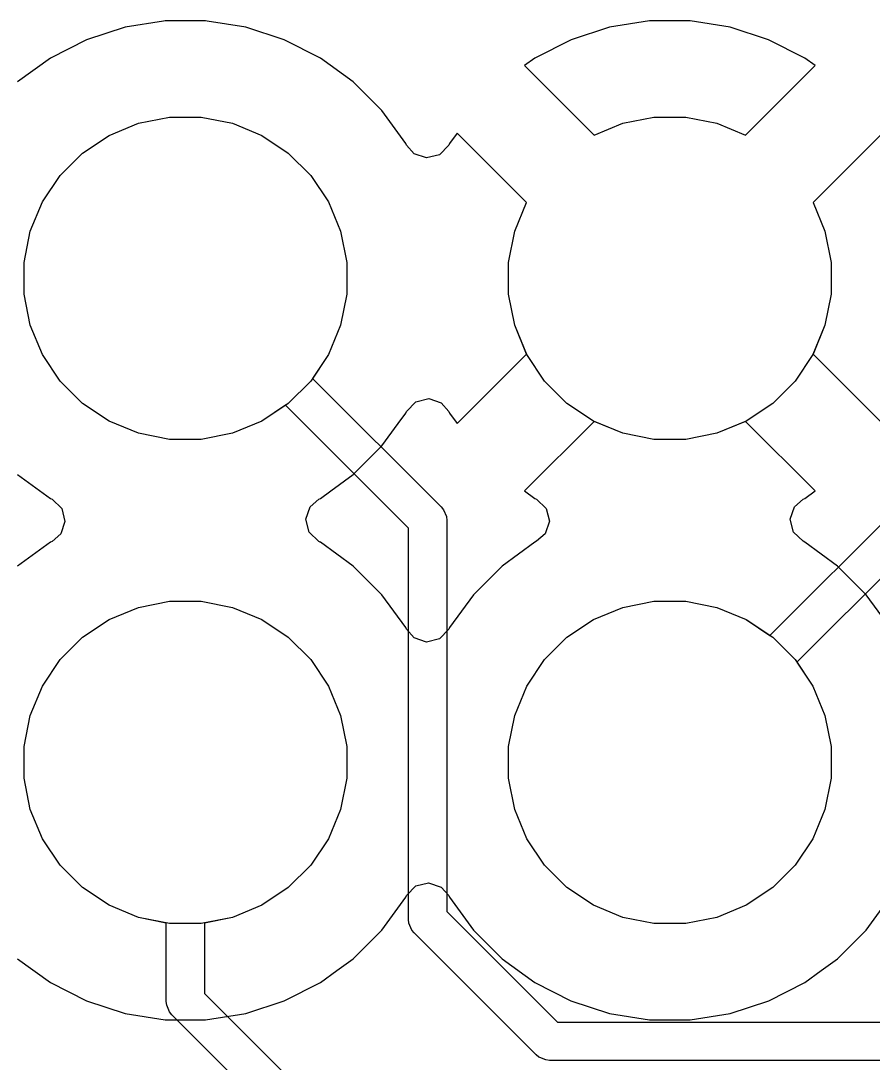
# Model space of a CAD drawing. Header units: inches. Extents: x 6.57 to 9.79, y -8.72 to -3.17.
# Drawn here: x 8.1074 to 8.2833, y -7.662 to -7.4467 of the extents above; entities that cross this region are included whole.
import ezdxf

# ---------------------------------------------------------------- set-up
doc = ezdxf.new("R2010")
doc.units = ezdxf.units.IN
doc.header["$MEASUREMENT"] = 0
doc.layers.add('B.Cu', color=153, linetype='CONTINUOUS', true_color=0x4d7fc4)

msp = doc.modelspace()

# ---------------------------------------------------------------- linework, layer by layer
at = {"layer": 'B.Cu', "linetype": 'CONTINUOUS'}
for p, q in [((8.13685, -7.44677), (8.12892, -7.44802)), ((8.13685, -7.44677), (8.12892, -7.44802)), ((8.13685, -7.44677), (8.12892, -7.44802)), ((8.13685, -7.44677), (8.12892, -7.44802)), ((8.13719, -7.44671), (8.13685, -7.44677)), ((8.13719, -7.44671), (8.13685, -7.44677)), ((8.13719, -7.44671), (8.13685, -7.44677)), ((8.13719, -7.44671), (8.13685, -7.44677)), ((8.14555, -7.44671), (8.13719, -7.44671)), ((8.14555, -7.44671), (8.13719, -7.44671)), ((8.14555, -7.44671), (8.13719, -7.44671)), ((8.14555, -7.44671), (8.13719, -7.44671)), ((8.14589, -7.44677), (8.14555, -7.44671)), ((8.14589, -7.44677), (8.14555, -7.44671)), ((8.14589, -7.44677), (8.14555, -7.44671)), ((8.14589, -7.44677), (8.14555, -7.44671)), ((8.15382, -7.44802), (8.14589, -7.44677)), ((8.15382, -7.44802), (8.14589, -7.44677)), ((8.15382, -7.44802), (8.14589, -7.44677)), ((8.15382, -7.44802), (8.14589, -7.44677)), ((8.23719, -7.44673), (8.22892, -7.44804)), ((8.23719, -7.44673), (8.22892, -7.44804)), ((8.23719, -7.44673), (8.22892, -7.44804)), ((8.23719, -7.44673), (8.22892, -7.44804)), ((8.24555, -7.44673), (8.23719, -7.44673)), ((8.24555, -7.44673), (8.23719, -7.44673)), ((8.24555, -7.44673), (8.23719, -7.44673)), ((8.24555, -7.44673), (8.23719, -7.44673)), ((8.25382, -7.44804), (8.24555, -7.44673)), ((8.25382, -7.44804), (8.24555, -7.44673)), ((8.25382, -7.44804), (8.24555, -7.44673)), ((8.25382, -7.44804), (8.24555, -7.44673)), ((8.12892, -7.44802), (8.12096, -7.45061)), ((8.12892, -7.44802), (8.12096, -7.45061)), ((8.12892, -7.44802), (8.12096, -7.45061)), ((8.12892, -7.44802), (8.12096, -7.45061)), ((8.16178, -7.45061), (8.15382, -7.44802)), ((8.15382, -7.44802), (8.15382, -7.44802)), ((8.15382, -7.44802), (8.15382, -7.44802)), ((8.16178, -7.45061), (8.15382, -7.44802)), ((8.15382, -7.44802), (8.15382, -7.44802)), ((8.15382, -7.44802), (8.15382, -7.44802)), ((8.16178, -7.45061), (8.15382, -7.44802)), ((8.15382, -7.44802), (8.15382, -7.44802)), ((8.15382, -7.44802), (8.15382, -7.44802)), ((8.16178, -7.45061), (8.15382, -7.44802)), ((8.15382, -7.44802), (8.15382, -7.44802)), ((8.15382, -7.44802), (8.15382, -7.44802)), ((8.22892, -7.44804), (8.22097, -7.45063)), ((8.22892, -7.44804), (8.22097, -7.45063)), ((8.22892, -7.44804), (8.22097, -7.45063)), ((8.22892, -7.44804), (8.22097, -7.45063)), ((8.22892, -7.44804), (8.22892, -7.44804)), ((8.22892, -7.44804), (8.22892, -7.44804)), ((8.22892, -7.44804), (8.22892, -7.44804)), ((8.22892, -7.44804), (8.22892, -7.44804)), ((8.26177, -7.45063), (8.25382, -7.44804)), ((8.26177, -7.45063), (8.25382, -7.44804)), ((8.26177, -7.45063), (8.25382, -7.44804)), ((8.26177, -7.45063), (8.25382, -7.44804)), ((8.12096, -7.45061), (8.1135, -7.45441)), ((8.12096, -7.45061), (8.1135, -7.45441)), ((8.12096, -7.45061), (8.1135, -7.45441)), ((8.12096, -7.45061), (8.1135, -7.45441)), ((8.16924, -7.45441), (8.16178, -7.45061)), ((8.16178, -7.45061), (8.16178, -7.45061)), ((8.16178, -7.45061), (8.16178, -7.45061)), ((8.16924, -7.45441), (8.16178, -7.45061)), ((8.16178, -7.45061), (8.16178, -7.45061)), ((8.16178, -7.45061), (8.16178, -7.45061)), ((8.16924, -7.45441), (8.16178, -7.45061)), ((8.16178, -7.45061), (8.16178, -7.45061)), ((8.16178, -7.45061), (8.16178, -7.45061)), ((8.16924, -7.45441), (8.16178, -7.45061)), ((8.16178, -7.45061), (8.16178, -7.45061)), ((8.16178, -7.45061), (8.16178, -7.45061)), ((8.22097, -7.45063), (8.21351, -7.45443)), ((8.22097, -7.45063), (8.21351, -7.45443)), ((8.22097, -7.45063), (8.21351, -7.45443)), ((8.22097, -7.45063), (8.21351, -7.45443)), ((8.26923, -7.45442), (8.26177, -7.45063)), ((8.26923, -7.45442), (8.26177, -7.45063)), ((8.26923, -7.45442), (8.26177, -7.45063)), ((8.26923, -7.45442), (8.26177, -7.45063)), ((8.1135, -7.45441), (8.10673, -7.45933)), ((8.1135, -7.45441), (8.10673, -7.45933)), ((8.1135, -7.45441), (8.10673, -7.45933)), ((8.1135, -7.45441), (8.10673, -7.45933)), ((8.17601, -7.45933), (8.16924, -7.45441)), ((8.17601, -7.45933), (8.16924, -7.45441)), ((8.17601, -7.45933), (8.16924, -7.45441)), ((8.17601, -7.45933), (8.16924, -7.45441)), ((8.21351, -7.45443), (8.21138, -7.45597)), ((8.21351, -7.45443), (8.21138, -7.45597)), ((8.21351, -7.45443), (8.21138, -7.45597)), ((8.21351, -7.45443), (8.21138, -7.45597)), ((8.27136, -7.45597), (8.26923, -7.45442)), ((8.27136, -7.45597), (8.26923, -7.45442)), ((8.27136, -7.45597), (8.26923, -7.45442)), ((8.27136, -7.45597), (8.26923, -7.45442)), ((8.21138, -7.45597), (8.21138, -7.45597)), ((8.21138, -7.45597), (8.22572, -7.47032)), ((8.21138, -7.45597), (8.21138, -7.45597)), ((8.21138, -7.45597), (8.22572, -7.47032)), ((8.21138, -7.45597), (8.21138, -7.45597)), ((8.21138, -7.45597), (8.22572, -7.47032)), ((8.21138, -7.45597), (8.21138, -7.45597)), ((8.21138, -7.45597), (8.22572, -7.47032)), ((8.25702, -7.47032), (8.27136, -7.45597)), ((8.25702, -7.47032), (8.27136, -7.45597)), ((8.25702, -7.47032), (8.27136, -7.45597)), ((8.25702, -7.47032), (8.27136, -7.45597)), ((8.18193, -7.46525), (8.17601, -7.45933)), ((8.18193, -7.46525), (8.17601, -7.45933)), ((8.18193, -7.46525), (8.17601, -7.45933)), ((8.18193, -7.46525), (8.17601, -7.45933)), ((8.18684, -7.47202), (8.18193, -7.46525)), ((8.18684, -7.47202), (8.18193, -7.46525)), ((8.18684, -7.47202), (8.18193, -7.46525)), ((8.18684, -7.47202), (8.18193, -7.46525)), ((8.1256, -7.47037), (8.13166, -7.46786)), ((8.1256, -7.47037), (8.13166, -7.46786)), ((8.1256, -7.47037), (8.13166, -7.46786)), ((8.1256, -7.47037), (8.13166, -7.46786)), ((8.13166, -7.46786), (8.13809, -7.46658)), ((8.13166, -7.46786), (8.13809, -7.46658)), ((8.13166, -7.46786), (8.13809, -7.46658)), ((8.13166, -7.46786), (8.13809, -7.46658)), ((8.13809, -7.46658), (8.14465, -7.46658)), ((8.13809, -7.46658), (8.14465, -7.46658)), ((8.13809, -7.46658), (8.14465, -7.46658)), ((8.13809, -7.46658), (8.14465, -7.46658)), ((8.14465, -7.46658), (8.15108, -7.46786)), ((8.14465, -7.46658), (8.15108, -7.46786)), ((8.14465, -7.46658), (8.15108, -7.46786)), ((8.14465, -7.46658), (8.15108, -7.46786)), ((8.15108, -7.46786), (8.15715, -7.47037)), ((8.15108, -7.46786), (8.15715, -7.47037)), ((8.15108, -7.46786), (8.15715, -7.47037)), ((8.15108, -7.46786), (8.15715, -7.47037)), ((8.22572, -7.47032), (8.23166, -7.46786)), ((8.22572, -7.47032), (8.23166, -7.46786)), ((8.22572, -7.47032), (8.23166, -7.46786)), ((8.22572, -7.47032), (8.23166, -7.46786)), ((8.23166, -7.46786), (8.23809, -7.46658)), ((8.23166, -7.46786), (8.23809, -7.46658)), ((8.23166, -7.46786), (8.23809, -7.46658)), ((8.23166, -7.46786), (8.23809, -7.46658)), ((8.23809, -7.46658), (8.24465, -7.46658)), ((8.23809, -7.46658), (8.24465, -7.46658)), ((8.23809, -7.46658), (8.24465, -7.46658)), ((8.23809, -7.46658), (8.24465, -7.46658)), ((8.24465, -7.46658), (8.25108, -7.46786)), ((8.24465, -7.46658), (8.25108, -7.46786)), ((8.24465, -7.46658), (8.25108, -7.46786)), ((8.24465, -7.46658), (8.25108, -7.46786)), ((8.25108, -7.46786), (8.25702, -7.47032)), ((8.25108, -7.46786), (8.25702, -7.47032)), ((8.25108, -7.46786), (8.25702, -7.47032)), ((8.25108, -7.46786), (8.25702, -7.47032)), ((8.12014, -7.47401), (8.1256, -7.47037)), ((8.12014, -7.47401), (8.1256, -7.47037)), ((8.12014, -7.47401), (8.1256, -7.47037)), ((8.12014, -7.47401), (8.1256, -7.47037)), ((8.15715, -7.47037), (8.1626, -7.47401)), ((8.15715, -7.47037), (8.1626, -7.47401)), ((8.15715, -7.47037), (8.1626, -7.47401)), ((8.15715, -7.47037), (8.1626, -7.47401)), ((8.19746, -7.46989), (8.19591, -7.47203)), ((8.19746, -7.46989), (8.19591, -7.47203)), ((8.19746, -7.46989), (8.19591, -7.47203)), ((8.19746, -7.46989), (8.19591, -7.47203)), ((8.2118, -7.48424), (8.19746, -7.46989)), ((8.19746, -7.46989), (8.19746, -7.46989)), ((8.2118, -7.48424), (8.19746, -7.46989)), ((8.19746, -7.46989), (8.19746, -7.46989)), ((8.2118, -7.48424), (8.19746, -7.46989)), ((8.19746, -7.46989), (8.19746, -7.46989)), ((8.2118, -7.48424), (8.19746, -7.46989)), ((8.19746, -7.46989), (8.19746, -7.46989)), ((8.28528, -7.46989), (8.27094, -7.48424)), ((8.28528, -7.46989), (8.27094, -7.48424)), ((8.28528, -7.46989), (8.27094, -7.48424)), ((8.28528, -7.46989), (8.27094, -7.48424)), ((8.18703, -7.47238), (8.18684, -7.47202)), ((8.18684, -7.47202), (8.18684, -7.47202)), ((8.18684, -7.47202), (8.18684, -7.47202)), ((8.18703, -7.47238), (8.18684, -7.47202)), ((8.18684, -7.47202), (8.18684, -7.47202)), ((8.18684, -7.47202), (8.18684, -7.47202)), ((8.18703, -7.47238), (8.18684, -7.47202)), ((8.18684, -7.47202), (8.18684, -7.47202)), ((8.18684, -7.47202), (8.18684, -7.47202)), ((8.18703, -7.47238), (8.18684, -7.47202)), ((8.18684, -7.47202), (8.18684, -7.47202)), ((8.18684, -7.47202), (8.18684, -7.47202)), ((8.18857, -7.47416), (8.18703, -7.47238)), ((8.18857, -7.47416), (8.18703, -7.47238)), ((8.18857, -7.47416), (8.18703, -7.47238)), ((8.18857, -7.47416), (8.18703, -7.47238)), ((8.19573, -7.47238), (8.19384, -7.47438)), ((8.19573, -7.47238), (8.19384, -7.47438)), ((8.19573, -7.47238), (8.19384, -7.47438)), ((8.19573, -7.47238), (8.19384, -7.47438)), ((8.19591, -7.47203), (8.19573, -7.47238)), ((8.19591, -7.47203), (8.19573, -7.47238)), ((8.19591, -7.47203), (8.19573, -7.47238)), ((8.19591, -7.47203), (8.19573, -7.47238)), ((8.19591, -7.47203), (8.19591, -7.47203)), ((8.19591, -7.47203), (8.19591, -7.47203)), ((8.19591, -7.47203), (8.19591, -7.47203)), ((8.19591, -7.47203), (8.19591, -7.47203)), ((8.1155, -7.47865), (8.12014, -7.47401)), ((8.1155, -7.47865), (8.12014, -7.47401)), ((8.1155, -7.47865), (8.12014, -7.47401)), ((8.1155, -7.47865), (8.12014, -7.47401)), ((8.1626, -7.47401), (8.16724, -7.47865)), ((8.1626, -7.47401), (8.16724, -7.47865)), ((8.1626, -7.47401), (8.16724, -7.47865)), ((8.1626, -7.47401), (8.16724, -7.47865)), ((8.19117, -7.47504), (8.18857, -7.47416)), ((8.19117, -7.47504), (8.18857, -7.47416)), ((8.19117, -7.47504), (8.18857, -7.47416)), ((8.19117, -7.47504), (8.18857, -7.47416)), ((8.19384, -7.47438), (8.19117, -7.47504)), ((8.19384, -7.47438), (8.19117, -7.47504)), ((8.19384, -7.47438), (8.19117, -7.47504)), ((8.19384, -7.47438), (8.19117, -7.47504)), ((8.11186, -7.48411), (8.1155, -7.47865)), ((8.11186, -7.48411), (8.1155, -7.47865)), ((8.11186, -7.48411), (8.1155, -7.47865)), ((8.11186, -7.48411), (8.1155, -7.47865)), ((8.16724, -7.47865), (8.17088, -7.48411)), ((8.16724, -7.47865), (8.17088, -7.48411)), ((8.16724, -7.47865), (8.17088, -7.48411)), ((8.16724, -7.47865), (8.17088, -7.48411)), ((8.10935, -7.49017), (8.11186, -7.48411)), ((8.10935, -7.49017), (8.11186, -7.48411)), ((8.10935, -7.49017), (8.11186, -7.48411)), ((8.10935, -7.49017), (8.11186, -7.48411)), ((8.17088, -7.48411), (8.17339, -7.49017)), ((8.17088, -7.48411), (8.17339, -7.49017)), ((8.17088, -7.48411), (8.17339, -7.49017)), ((8.17088, -7.48411), (8.17339, -7.49017)), ((8.20935, -7.49017), (8.2118, -7.48424)), ((8.20935, -7.49017), (8.2118, -7.48424)), ((8.20935, -7.49017), (8.2118, -7.48424)), ((8.20935, -7.49017), (8.2118, -7.48424)), ((8.27094, -7.48424), (8.27339, -7.49017)), ((8.27094, -7.48424), (8.27339, -7.49017)), ((8.27094, -7.48424), (8.27339, -7.49017)), ((8.27094, -7.48424), (8.27339, -7.49017)), ((8.10807, -7.4966), (8.10935, -7.49017)), ((8.10807, -7.4966), (8.10935, -7.49017)), ((8.10807, -7.4966), (8.10935, -7.49017)), ((8.10807, -7.4966), (8.10935, -7.49017)), ((8.17339, -7.49017), (8.17467, -7.4966)), ((8.17339, -7.49017), (8.17467, -7.4966)), ((8.17339, -7.49017), (8.17467, -7.4966)), ((8.17339, -7.49017), (8.17467, -7.4966)), ((8.20807, -7.4966), (8.20935, -7.49017)), ((8.20807, -7.4966), (8.20935, -7.49017)), ((8.20807, -7.4966), (8.20935, -7.49017)), ((8.20807, -7.4966), (8.20935, -7.49017)), ((8.27339, -7.49017), (8.27467, -7.4966)), ((8.27339, -7.49017), (8.27467, -7.4966)), ((8.27339, -7.49017), (8.27467, -7.4966)), ((8.27339, -7.49017), (8.27467, -7.4966)), ((8.10807, -7.50316), (8.10807, -7.4966)), ((8.10807, -7.50316), (8.10807, -7.4966)), ((8.10807, -7.50316), (8.10807, -7.4966)), ((8.10807, -7.50316), (8.10807, -7.4966)), ((8.17467, -7.4966), (8.17467, -7.50316)), ((8.17467, -7.4966), (8.17467, -7.50316)), ((8.17467, -7.4966), (8.17467, -7.50316)), ((8.17467, -7.4966), (8.17467, -7.50316)), ((8.20807, -7.50316), (8.20807, -7.4966)), ((8.20807, -7.50316), (8.20807, -7.4966)), ((8.20807, -7.50316), (8.20807, -7.4966)), ((8.20807, -7.50316), (8.20807, -7.4966)), ((8.27467, -7.4966), (8.27467, -7.50316)), ((8.27467, -7.4966), (8.27467, -7.50316)), ((8.27467, -7.4966), (8.27467, -7.50316)), ((8.27467, -7.4966), (8.27467, -7.50316)), ((8.10935, -7.5096), (8.10807, -7.50316)), ((8.10935, -7.5096), (8.10807, -7.50316)), ((8.10935, -7.5096), (8.10807, -7.50316)), ((8.10935, -7.5096), (8.10807, -7.50316)), ((8.17467, -7.50316), (8.17339, -7.5096)), ((8.17467, -7.50316), (8.17339, -7.5096)), ((8.17467, -7.50316), (8.17339, -7.5096)), ((8.17467, -7.50316), (8.17339, -7.5096)), ((8.20935, -7.5096), (8.20807, -7.50316)), ((8.20935, -7.5096), (8.20807, -7.50316)), ((8.20935, -7.5096), (8.20807, -7.50316)), ((8.20935, -7.5096), (8.20807, -7.50316)), ((8.27467, -7.50316), (8.27339, -7.5096)), ((8.27467, -7.50316), (8.27339, -7.5096)), ((8.27467, -7.50316), (8.27339, -7.5096)), ((8.27467, -7.50316), (8.27339, -7.5096)), ((8.11186, -7.51566), (8.10935, -7.5096)), ((8.11186, -7.51566), (8.10935, -7.5096)), ((8.11186, -7.51566), (8.10935, -7.5096)), ((8.11186, -7.51566), (8.10935, -7.5096)), ((8.17339, -7.5096), (8.17088, -7.51566)), ((8.17339, -7.5096), (8.17088, -7.51566)), ((8.17339, -7.5096), (8.17088, -7.51566)), ((8.17339, -7.5096), (8.17088, -7.51566)), ((8.21186, -7.51566), (8.20935, -7.5096)), ((8.2118, -7.51553), (8.20935, -7.5096)), ((8.2118, -7.51553), (8.20935, -7.5096)), ((8.2118, -7.51553), (8.20935, -7.5096)), ((8.27339, -7.5096), (8.27088, -7.51566)), ((8.27339, -7.5096), (8.27094, -7.51553)), ((8.27339, -7.5096), (8.27094, -7.51553)), ((8.27339, -7.5096), (8.27094, -7.51553)), ((8.1155, -7.52111), (8.11186, -7.51566)), ((8.1155, -7.52111), (8.11186, -7.51566)), ((8.1155, -7.52111), (8.11186, -7.51566)), ((8.1155, -7.52111), (8.11186, -7.51566)), ((8.17088, -7.51566), (8.16724, -7.52111)), ((8.17088, -7.51566), (8.16724, -7.52111)), ((8.17088, -7.51566), (8.16724, -7.52111)), ((8.17088, -7.51566), (8.16761, -7.52056)), ((8.19746, -7.52987), (8.2118, -7.51553)), ((8.19746, -7.52987), (8.2118, -7.51553)), ((8.19746, -7.52987), (8.2118, -7.51553)), ((8.2155, -7.52111), (8.21186, -7.51566)), ((8.27088, -7.51566), (8.26724, -7.52111)), ((8.27094, -7.51553), (8.28528, -7.52987)), ((8.27094, -7.51553), (8.28528, -7.52987)), ((8.27094, -7.51553), (8.28528, -7.52987)), ((8.12014, -7.52575), (8.1155, -7.52111)), ((8.12014, -7.52575), (8.1155, -7.52111)), ((8.12014, -7.52575), (8.1155, -7.52111)), ((8.12014, -7.52575), (8.1155, -7.52111)), ((8.16724, -7.52111), (8.1626, -7.52575)), ((8.16724, -7.52111), (8.1626, -7.52575)), ((8.16724, -7.52111), (8.1626, -7.52575)), ((8.16761, -7.52056), (8.19416, -7.5471)), ((8.22014, -7.52575), (8.2155, -7.52111)), ((8.26724, -7.52111), (8.2626, -7.52575)), ((8.1256, -7.5294), (8.12014, -7.52575)), ((8.1256, -7.5294), (8.12014, -7.52575)), ((8.1256, -7.5294), (8.12014, -7.52575)), ((8.1256, -7.5294), (8.12014, -7.52575)), ((8.1626, -7.52575), (8.15715, -7.5294)), ((8.1626, -7.52575), (8.15715, -7.5294)), ((8.1626, -7.52575), (8.15715, -7.5294)), ((8.16204, -7.52612), (8.15715, -7.5294)), ((8.18744, -7.55152), (8.16204, -7.52612)), ((8.18703, -7.52738), (8.18892, -7.52538)), ((8.18703, -7.52738), (8.18892, -7.52538)), ((8.18703, -7.52738), (8.18892, -7.52538)), ((8.18892, -7.52538), (8.19159, -7.52472)), ((8.18892, -7.52538), (8.19159, -7.52472)), ((8.18892, -7.52538), (8.19159, -7.52472)), ((8.19159, -7.52472), (8.19419, -7.52561)), ((8.19159, -7.52472), (8.19419, -7.52561)), ((8.19159, -7.52472), (8.19419, -7.52561)), ((8.19419, -7.52561), (8.19573, -7.52738)), ((8.19419, -7.52561), (8.19573, -7.52738)), ((8.19419, -7.52561), (8.19573, -7.52738)), ((8.2256, -7.5294), (8.22014, -7.52575)), ((8.2626, -7.52575), (8.25715, -7.5294)), ((8.1853, -7.52987), (8.18684, -7.52775)), ((8.1853, -7.52987), (8.18684, -7.52775)), ((8.1853, -7.52987), (8.18684, -7.52775)), ((8.18684, -7.52775), (8.18703, -7.52738)), ((8.18684, -7.52775), (8.18703, -7.52738)), ((8.18684, -7.52775), (8.18703, -7.52738)), ((8.19573, -7.52738), (8.19591, -7.52774)), ((8.19573, -7.52738), (8.19591, -7.52774)), ((8.19573, -7.52738), (8.19591, -7.52774)), ((8.19591, -7.52774), (8.19746, -7.52987)), ((8.19591, -7.52774), (8.19746, -7.52987)), ((8.19591, -7.52774), (8.19746, -7.52987)), ((8.13166, -7.53191), (8.1256, -7.5294)), ((8.13166, -7.53191), (8.1256, -7.5294)), ((8.13166, -7.53191), (8.1256, -7.5294)), ((8.13166, -7.53191), (8.1256, -7.5294)), ((8.15715, -7.5294), (8.15108, -7.53191)), ((8.15715, -7.5294), (8.15108, -7.53191)), ((8.15715, -7.5294), (8.15108, -7.53191)), ((8.15715, -7.5294), (8.15108, -7.53191)), ((8.18193, -7.53452), (8.1853, -7.52987)), ((8.18193, -7.53452), (8.1853, -7.52987)), ((8.18193, -7.53452), (8.1853, -7.52987)), ((8.22572, -7.52945), (8.21138, -7.54379)), ((8.22572, -7.52945), (8.21138, -7.54379)), ((8.22572, -7.52945), (8.21138, -7.54379)), ((8.23166, -7.53191), (8.2256, -7.5294)), ((8.23166, -7.53191), (8.22572, -7.52945)), ((8.23166, -7.53191), (8.22572, -7.52945)), ((8.23166, -7.53191), (8.22572, -7.52945)), ((8.25715, -7.5294), (8.25108, -7.53191)), ((8.25702, -7.52945), (8.25108, -7.53191)), ((8.25702, -7.52945), (8.25108, -7.53191)), ((8.25702, -7.52945), (8.25108, -7.53191)), ((8.27136, -7.54379), (8.25702, -7.52945)), ((8.27136, -7.54379), (8.25702, -7.52945)), ((8.27136, -7.54379), (8.25702, -7.52945)), ((8.13809, -7.53319), (8.13166, -7.53191)), ((8.13809, -7.53319), (8.13166, -7.53191)), ((8.13809, -7.53319), (8.13166, -7.53191)), ((8.13809, -7.53319), (8.13166, -7.53191)), ((8.15108, -7.53191), (8.14465, -7.53319)), ((8.15108, -7.53191), (8.14465, -7.53319)), ((8.15108, -7.53191), (8.14465, -7.53319)), ((8.15108, -7.53191), (8.14465, -7.53319)), ((8.23809, -7.53319), (8.23166, -7.53191)), ((8.23809, -7.53319), (8.23166, -7.53191)), ((8.23809, -7.53319), (8.23166, -7.53191)), ((8.23809, -7.53319), (8.23166, -7.53191)), ((8.25108, -7.53191), (8.24465, -7.53319)), ((8.25108, -7.53191), (8.24465, -7.53319)), ((8.25108, -7.53191), (8.24465, -7.53319)), ((8.25108, -7.53191), (8.24465, -7.53319)), ((8.14465, -7.53319), (8.13809, -7.53319)), ((8.14465, -7.53319), (8.13809, -7.53319)), ((8.14465, -7.53319), (8.13809, -7.53319)), ((8.14465, -7.53319), (8.13809, -7.53319)), ((8.17601, -7.54044), (8.18193, -7.53452)), ((8.17601, -7.54044), (8.18193, -7.53452)), ((8.17601, -7.54044), (8.18193, -7.53452)), ((8.18193, -7.53452), (8.18193, -7.53452)), ((8.18193, -7.53452), (8.18193, -7.53452)), ((8.18193, -7.53452), (8.18193, -7.53452)), ((8.18193, -7.53452), (8.18193, -7.53452)), ((8.18193, -7.53452), (8.18193, -7.53452)), ((8.18193, -7.53452), (8.18193, -7.53452)), ((8.24465, -7.53319), (8.23809, -7.53319)), ((8.24465, -7.53319), (8.23809, -7.53319)), ((8.24465, -7.53319), (8.23809, -7.53319)), ((8.24465, -7.53319), (8.23809, -7.53319)), ((8.10673, -7.54044), (8.1135, -7.54536)), ((8.17139, -7.54379), (8.17601, -7.54044)), ((8.17139, -7.54379), (8.17601, -7.54044)), ((8.17139, -7.54379), (8.17601, -7.54044)), ((8.17601, -7.54044), (8.17601, -7.54044)), ((8.17601, -7.54044), (8.17601, -7.54044)), ((8.17601, -7.54044), (8.17601, -7.54044)), ((8.17601, -7.54044), (8.17601, -7.54044)), ((8.17601, -7.54044), (8.17601, -7.54044)), ((8.17601, -7.54044), (8.17601, -7.54044)), ((8.1135, -7.54536), (8.11385, -7.54553)), ((8.11385, -7.54553), (8.11585, -7.54742)), ((8.16712, -7.54707), (8.16889, -7.54553)), ((8.16712, -7.54707), (8.16889, -7.54553)), ((8.16712, -7.54707), (8.16889, -7.54553)), ((8.16889, -7.54553), (8.16924, -7.54536)), ((8.16889, -7.54553), (8.16924, -7.54536)), ((8.16889, -7.54553), (8.16924, -7.54536)), ((8.16924, -7.54536), (8.17139, -7.54379)), ((8.16924, -7.54536), (8.17139, -7.54379)), ((8.16924, -7.54536), (8.17139, -7.54379)), ((8.21138, -7.54379), (8.21138, -7.54379)), ((8.21138, -7.54379), (8.21351, -7.54534)), ((8.21138, -7.54379), (8.21138, -7.54379)), ((8.21138, -7.54379), (8.21351, -7.54534)), ((8.21138, -7.54379), (8.21138, -7.54379)), ((8.21138, -7.54379), (8.21351, -7.54534)), ((8.21351, -7.54534), (8.21351, -7.54534)), ((8.21351, -7.54534), (8.21387, -7.54552)), ((8.21351, -7.54534), (8.21351, -7.54534)), ((8.21351, -7.54534), (8.21387, -7.54552)), ((8.21351, -7.54534), (8.21351, -7.54534)), ((8.21351, -7.54534), (8.21387, -7.54552)), ((8.21387, -7.54552), (8.21587, -7.54741)), ((8.21387, -7.54552), (8.21587, -7.54741)), ((8.21387, -7.54552), (8.21587, -7.54741)), ((8.26204, -7.57364), (8.29048, -7.54521)), ((8.2671, -7.54706), (8.26887, -7.54552)), ((8.2671, -7.54706), (8.26887, -7.54552)), ((8.2671, -7.54706), (8.26887, -7.54552)), ((8.26887, -7.54552), (8.26923, -7.54534)), ((8.26887, -7.54552), (8.26923, -7.54534)), ((8.26887, -7.54552), (8.26923, -7.54534)), ((8.26923, -7.54534), (8.27136, -7.54379)), ((8.26923, -7.54534), (8.27136, -7.54379)), ((8.26923, -7.54534), (8.27136, -7.54379)), ((8.27136, -7.54379), (8.27136, -7.54379)), ((8.27136, -7.54379), (8.27136, -7.54379)), ((8.27136, -7.54379), (8.27136, -7.54379)), ((8.11585, -7.54742), (8.11651, -7.55009)), ((8.16623, -7.54967), (8.16712, -7.54707)), ((8.16623, -7.54967), (8.16712, -7.54707)), ((8.16623, -7.54967), (8.16712, -7.54707)), ((8.19416, -7.5471), (8.19465, -7.5477)), ((8.19465, -7.5477), (8.19465, -7.5477)), ((8.19465, -7.5477), (8.19524, -7.54912)), ((8.21587, -7.54741), (8.21653, -7.55008)), ((8.21587, -7.54741), (8.21653, -7.55008)), ((8.21587, -7.54741), (8.21653, -7.55008)), ((8.26621, -7.54966), (8.2671, -7.54706)), ((8.26621, -7.54966), (8.2671, -7.54706)), ((8.26621, -7.54966), (8.2671, -7.54706)), ((8.11651, -7.55009), (8.11562, -7.5527)), ((8.16689, -7.55234), (8.16623, -7.54967)), ((8.16689, -7.55234), (8.16623, -7.54967)), ((8.16689, -7.55234), (8.16623, -7.54967)), ((8.19524, -7.54912), (8.19531, -7.54989)), ((8.19531, -7.54989), (8.19531, -7.63069)), ((8.21653, -7.55008), (8.21564, -7.55268)), ((8.21653, -7.55008), (8.21564, -7.55268)), ((8.21653, -7.55008), (8.21564, -7.55268)), ((8.26687, -7.55233), (8.26621, -7.54966)), ((8.26687, -7.55233), (8.26621, -7.54966)), ((8.26687, -7.55233), (8.26621, -7.54966)), ((8.18744, -7.63232), (8.18744, -7.55152)), ((8.29489, -7.55193), (8.26761, -7.57921)), ((8.1135, -7.55441), (8.10673, -7.55933)), ((8.11385, -7.55423), (8.1135, -7.55441)), ((8.11562, -7.5527), (8.11385, -7.55423)), ((8.16889, -7.55423), (8.16689, -7.55234)), ((8.16889, -7.55423), (8.16689, -7.55234)), ((8.16889, -7.55423), (8.16689, -7.55234)), ((8.16921, -7.55439), (8.16889, -7.55423)), ((8.16921, -7.55439), (8.16889, -7.55423)), ((8.16921, -7.55439), (8.16889, -7.55423)), ((8.16924, -7.55441), (8.16921, -7.55439)), ((8.16924, -7.55441), (8.16921, -7.55439)), ((8.16924, -7.55441), (8.16921, -7.55439)), ((8.17601, -7.55933), (8.16924, -7.55441)), ((8.17601, -7.55933), (8.16924, -7.55441)), ((8.17601, -7.55933), (8.16924, -7.55441)), ((8.2135, -7.55441), (8.20673, -7.55933)), ((8.2135, -7.55441), (8.20673, -7.55933)), ((8.2135, -7.55441), (8.20673, -7.55933)), ((8.21387, -7.55422), (8.2135, -7.55441)), ((8.21387, -7.55422), (8.2135, -7.55441)), ((8.21387, -7.55422), (8.2135, -7.55441)), ((8.21564, -7.55268), (8.21387, -7.55422)), ((8.21564, -7.55268), (8.21387, -7.55422)), ((8.21564, -7.55268), (8.21387, -7.55422)), ((8.26887, -7.55422), (8.26687, -7.55233)), ((8.26887, -7.55422), (8.26687, -7.55233)), ((8.26887, -7.55422), (8.26687, -7.55233)), ((8.26924, -7.55441), (8.26887, -7.55422)), ((8.26924, -7.55441), (8.26887, -7.55422)), ((8.26924, -7.55441), (8.26887, -7.55422)), ((8.27601, -7.55933), (8.26924, -7.55441)), ((8.27601, -7.55933), (8.26924, -7.55441)), ((8.27601, -7.55933), (8.26924, -7.55441)), ((8.18193, -7.56525), (8.17601, -7.55933)), ((8.18193, -7.56525), (8.17601, -7.55933)), ((8.18193, -7.56525), (8.17601, -7.55933)), ((8.20673, -7.55933), (8.20081, -7.56525)), ((8.20673, -7.55933), (8.20081, -7.56525)), ((8.20673, -7.55933), (8.20081, -7.56525)), ((8.28193, -7.56525), (8.27601, -7.55933)), ((8.28193, -7.56525), (8.27601, -7.55933)), ((8.28193, -7.56525), (8.27601, -7.55933)), ((8.18684, -7.57202), (8.18193, -7.56525)), ((8.18684, -7.57202), (8.18193, -7.56525)), ((8.18684, -7.57202), (8.18193, -7.56525)), ((8.20081, -7.56525), (8.1959, -7.57202)), ((8.20081, -7.56525), (8.1959, -7.57202)), ((8.20081, -7.56525), (8.1959, -7.57202)), ((8.28684, -7.57202), (8.28193, -7.56525)), ((8.28684, -7.57202), (8.28193, -7.56525)), ((8.28684, -7.57202), (8.28193, -7.56525)), ((8.13166, -7.56786), (8.13809, -7.56658)), ((8.13166, -7.56786), (8.13809, -7.56658)), ((8.13166, -7.56786), (8.13809, -7.56658)), ((8.13166, -7.56786), (8.13809, -7.56658)), ((8.13809, -7.56658), (8.14465, -7.56658)), ((8.13809, -7.56658), (8.14465, -7.56658)), ((8.13809, -7.56658), (8.14465, -7.56658)), ((8.13809, -7.56658), (8.14465, -7.56658)), ((8.14465, -7.56658), (8.15108, -7.56786)), ((8.14465, -7.56658), (8.15108, -7.56786)), ((8.14465, -7.56658), (8.15108, -7.56786)), ((8.14465, -7.56658), (8.15108, -7.56786)), ((8.23166, -7.56786), (8.23809, -7.56658)), ((8.23166, -7.56786), (8.23809, -7.56658)), ((8.23166, -7.56786), (8.23809, -7.56658)), ((8.23166, -7.56786), (8.23809, -7.56658)), ((8.23809, -7.56658), (8.24465, -7.56658)), ((8.23809, -7.56658), (8.24465, -7.56658)), ((8.23809, -7.56658), (8.24465, -7.56658)), ((8.23809, -7.56658), (8.24465, -7.56658)), ((8.24465, -7.56658), (8.25108, -7.56786)), ((8.24465, -7.56658), (8.25108, -7.56786)), ((8.24465, -7.56658), (8.25108, -7.56786)), ((8.24465, -7.56658), (8.25108, -7.56786)), ((8.1256, -7.57037), (8.13166, -7.56786)), ((8.1256, -7.57037), (8.13166, -7.56786)), ((8.1256, -7.57037), (8.13166, -7.56786)), ((8.1256, -7.57037), (8.13166, -7.56786)), ((8.15108, -7.56786), (8.15715, -7.57037)), ((8.15108, -7.56786), (8.15715, -7.57037)), ((8.15108, -7.56786), (8.15715, -7.57037)), ((8.15108, -7.56786), (8.15715, -7.57037)), ((8.2256, -7.57037), (8.23166, -7.56786)), ((8.2256, -7.57037), (8.23166, -7.56786)), ((8.2256, -7.57037), (8.23166, -7.56786)), ((8.2256, -7.57037), (8.23166, -7.56786)), ((8.25108, -7.56786), (8.25715, -7.57037)), ((8.25108, -7.56786), (8.25715, -7.57037)), ((8.25108, -7.56786), (8.25715, -7.57037)), ((8.25108, -7.56786), (8.25715, -7.57037)), ((8.12014, -7.57401), (8.1256, -7.57037)), ((8.12014, -7.57401), (8.1256, -7.57037)), ((8.12014, -7.57401), (8.1256, -7.57037)), ((8.12014, -7.57401), (8.1256, -7.57037)), ((8.15715, -7.57037), (8.1626, -7.57401)), ((8.15715, -7.57037), (8.1626, -7.57401)), ((8.15715, -7.57037), (8.1626, -7.57401)), ((8.15715, -7.57037), (8.1626, -7.57401)), ((8.22014, -7.57401), (8.2256, -7.57037)), ((8.22014, -7.57401), (8.2256, -7.57037)), ((8.22014, -7.57401), (8.2256, -7.57037)), ((8.22014, -7.57401), (8.2256, -7.57037)), ((8.25715, -7.57037), (8.26204, -7.57364)), ((8.25715, -7.57037), (8.2626, -7.57401)), ((8.25715, -7.57037), (8.2626, -7.57401)), ((8.25715, -7.57037), (8.2626, -7.57401)), ((8.18702, -7.57236), (8.18684, -7.57202)), ((8.18702, -7.57236), (8.18684, -7.57202)), ((8.18702, -7.57236), (8.18684, -7.57202)), ((8.18856, -7.57413), (8.18702, -7.57236)), ((8.18856, -7.57413), (8.18702, -7.57236)), ((8.18856, -7.57413), (8.18702, -7.57236)), ((8.19572, -7.57236), (8.19383, -7.57436)), ((8.19572, -7.57236), (8.19383, -7.57436)), ((8.19572, -7.57236), (8.19383, -7.57436)), ((8.1959, -7.57202), (8.19572, -7.57236)), ((8.1959, -7.57202), (8.19572, -7.57236)), ((8.1959, -7.57202), (8.19572, -7.57236)), ((8.1155, -7.57865), (8.12014, -7.57401)), ((8.1155, -7.57865), (8.12014, -7.57401)), ((8.1155, -7.57865), (8.12014, -7.57401)), ((8.1155, -7.57865), (8.12014, -7.57401)), ((8.1626, -7.57401), (8.16724, -7.57865)), ((8.1626, -7.57401), (8.16724, -7.57865)), ((8.1626, -7.57401), (8.16724, -7.57865)), ((8.1626, -7.57401), (8.16724, -7.57865)), ((8.19116, -7.57502), (8.18856, -7.57413)), ((8.19116, -7.57502), (8.18856, -7.57413)), ((8.19116, -7.57502), (8.18856, -7.57413)), ((8.19383, -7.57436), (8.19116, -7.57502)), ((8.19383, -7.57436), (8.19116, -7.57502)), ((8.19383, -7.57436), (8.19116, -7.57502)), ((8.2155, -7.57865), (8.22014, -7.57401)), ((8.2155, -7.57865), (8.22014, -7.57401)), ((8.2155, -7.57865), (8.22014, -7.57401)), ((8.2155, -7.57865), (8.22014, -7.57401)), ((8.2626, -7.57401), (8.26724, -7.57865)), ((8.2626, -7.57401), (8.26724, -7.57865)), ((8.2626, -7.57401), (8.26724, -7.57865)), ((8.11186, -7.58411), (8.1155, -7.57865)), ((8.11186, -7.58411), (8.1155, -7.57865)), ((8.11186, -7.58411), (8.1155, -7.57865)), ((8.11186, -7.58411), (8.1155, -7.57865)), ((8.16724, -7.57865), (8.17088, -7.58411)), ((8.16724, -7.57865), (8.17088, -7.58411)), ((8.16724, -7.57865), (8.17088, -7.58411)), ((8.16724, -7.57865), (8.17088, -7.58411)), ((8.21186, -7.58411), (8.2155, -7.57865)), ((8.21186, -7.58411), (8.2155, -7.57865)), ((8.21186, -7.58411), (8.2155, -7.57865)), ((8.21186, -7.58411), (8.2155, -7.57865)), ((8.26724, -7.57865), (8.27088, -7.58411)), ((8.26724, -7.57865), (8.27088, -7.58411)), ((8.26724, -7.57865), (8.27088, -7.58411)), ((8.26761, -7.57921), (8.27088, -7.58411)), ((8.10935, -7.59017), (8.11186, -7.58411)), ((8.10935, -7.59017), (8.11186, -7.58411)), ((8.10935, -7.59017), (8.11186, -7.58411)), ((8.10935, -7.59017), (8.11186, -7.58411)), ((8.17088, -7.58411), (8.17339, -7.59017)), ((8.17088, -7.58411), (8.17339, -7.59017)), ((8.17088, -7.58411), (8.17339, -7.59017)), ((8.17088, -7.58411), (8.17339, -7.59017)), ((8.20935, -7.59017), (8.21186, -7.58411)), ((8.20935, -7.59017), (8.21186, -7.58411)), ((8.20935, -7.59017), (8.21186, -7.58411)), ((8.20935, -7.59017), (8.21186, -7.58411)), ((8.27088, -7.58411), (8.27339, -7.59017)), ((8.27088, -7.58411), (8.27339, -7.59017)), ((8.27088, -7.58411), (8.27339, -7.59017)), ((8.27088, -7.58411), (8.27339, -7.59017)), ((8.10807, -7.5966), (8.10935, -7.59017)), ((8.10807, -7.5966), (8.10935, -7.59017)), ((8.10807, -7.5966), (8.10935, -7.59017)), ((8.10807, -7.5966), (8.10935, -7.59017)), ((8.17339, -7.59017), (8.17467, -7.5966)), ((8.17339, -7.59017), (8.17467, -7.5966)), ((8.17339, -7.59017), (8.17467, -7.5966)), ((8.17339, -7.59017), (8.17467, -7.5966)), ((8.20807, -7.5966), (8.20935, -7.59017)), ((8.20807, -7.5966), (8.20935, -7.59017)), ((8.20807, -7.5966), (8.20935, -7.59017)), ((8.20807, -7.5966), (8.20935, -7.59017)), ((8.27339, -7.59017), (8.27467, -7.5966)), ((8.27339, -7.59017), (8.27467, -7.5966)), ((8.27339, -7.59017), (8.27467, -7.5966)), ((8.27339, -7.59017), (8.27467, -7.5966)), ((8.10807, -7.60316), (8.10807, -7.5966)), ((8.10807, -7.60316), (8.10807, -7.5966)), ((8.10807, -7.60316), (8.10807, -7.5966)), ((8.10807, -7.60316), (8.10807, -7.5966)), ((8.17467, -7.5966), (8.17467, -7.60316)), ((8.17467, -7.5966), (8.17467, -7.60316)), ((8.17467, -7.5966), (8.17467, -7.60316)), ((8.17467, -7.5966), (8.17467, -7.60316)), ((8.20807, -7.60316), (8.20807, -7.5966)), ((8.20807, -7.60316), (8.20807, -7.5966)), ((8.20807, -7.60316), (8.20807, -7.5966)), ((8.20807, -7.60316), (8.20807, -7.5966)), ((8.27467, -7.5966), (8.27467, -7.60316)), ((8.27467, -7.5966), (8.27467, -7.60316)), ((8.27467, -7.5966), (8.27467, -7.60316)), ((8.27467, -7.5966), (8.27467, -7.60316)), ((8.10935, -7.6096), (8.10807, -7.60316)), ((8.10935, -7.6096), (8.10807, -7.60316)), ((8.10935, -7.6096), (8.10807, -7.60316)), ((8.10935, -7.6096), (8.10807, -7.60316)), ((8.17467, -7.60316), (8.17339, -7.6096)), ((8.17467, -7.60316), (8.17339, -7.6096)), ((8.17467, -7.60316), (8.17339, -7.6096)), ((8.17467, -7.60316), (8.17339, -7.6096)), ((8.20935, -7.6096), (8.20807, -7.60316)), ((8.20935, -7.6096), (8.20807, -7.60316)), ((8.20935, -7.6096), (8.20807, -7.60316)), ((8.20935, -7.6096), (8.20807, -7.60316)), ((8.27467, -7.60316), (8.27339, -7.6096)), ((8.27467, -7.60316), (8.27339, -7.6096)), ((8.27467, -7.60316), (8.27339, -7.6096)), ((8.27467, -7.60316), (8.27339, -7.6096)), ((8.11186, -7.61566), (8.10935, -7.6096)), ((8.11186, -7.61566), (8.10935, -7.6096)), ((8.11186, -7.61566), (8.10935, -7.6096)), ((8.11186, -7.61566), (8.10935, -7.6096)), ((8.17339, -7.6096), (8.17088, -7.61566)), ((8.17339, -7.6096), (8.17088, -7.61566)), ((8.17339, -7.6096), (8.17088, -7.61566)), ((8.17339, -7.6096), (8.17088, -7.61566)), ((8.21186, -7.61566), (8.20935, -7.6096)), ((8.21186, -7.61566), (8.20935, -7.6096)), ((8.21186, -7.61566), (8.20935, -7.6096)), ((8.21186, -7.61566), (8.20935, -7.6096)), ((8.27339, -7.6096), (8.27088, -7.61566)), ((8.27339, -7.6096), (8.27088, -7.61566)), ((8.27339, -7.6096), (8.27088, -7.61566)), ((8.27339, -7.6096), (8.27088, -7.61566)), ((8.1155, -7.62111), (8.11186, -7.61566)), ((8.1155, -7.62111), (8.11186, -7.61566)), ((8.1155, -7.62111), (8.11186, -7.61566)), ((8.1155, -7.62111), (8.11186, -7.61566)), ((8.17088, -7.61566), (8.16724, -7.62111)), ((8.17088, -7.61566), (8.16724, -7.62111)), ((8.17088, -7.61566), (8.16724, -7.62111)), ((8.17088, -7.61566), (8.16724, -7.62111)), ((8.2155, -7.62111), (8.21186, -7.61566)), ((8.2155, -7.62111), (8.21186, -7.61566)), ((8.2155, -7.62111), (8.21186, -7.61566)), ((8.2155, -7.62111), (8.21186, -7.61566)), ((8.27088, -7.61566), (8.26724, -7.62111)), ((8.27088, -7.61566), (8.26724, -7.62111)), ((8.27088, -7.61566), (8.26724, -7.62111)), ((8.27088, -7.61566), (8.26724, -7.62111)), ((8.12014, -7.62575), (8.1155, -7.62111)), ((8.12014, -7.62575), (8.1155, -7.62111)), ((8.12014, -7.62575), (8.1155, -7.62111)), ((8.12014, -7.62575), (8.1155, -7.62111)), ((8.16724, -7.62111), (8.1626, -7.62575)), ((8.16724, -7.62111), (8.1626, -7.62575)), ((8.16724, -7.62111), (8.1626, -7.62575)), ((8.16724, -7.62111), (8.1626, -7.62575)), ((8.22014, -7.62575), (8.2155, -7.62111)), ((8.22014, -7.62575), (8.2155, -7.62111)), ((8.22014, -7.62575), (8.2155, -7.62111)), ((8.22014, -7.62575), (8.2155, -7.62111)), ((8.26724, -7.62111), (8.2626, -7.62575)), ((8.26724, -7.62111), (8.2626, -7.62575)), ((8.26724, -7.62111), (8.2626, -7.62575)), ((8.26724, -7.62111), (8.2626, -7.62575)), ((8.18702, -7.6274), (8.18891, -7.6254)), ((8.18702, -7.6274), (8.18891, -7.6254)), ((8.18702, -7.6274), (8.18891, -7.6254)), ((8.18891, -7.6254), (8.19158, -7.62474)), ((8.18891, -7.6254), (8.19158, -7.62474)), ((8.18891, -7.6254), (8.19158, -7.62474)), ((8.19158, -7.62474), (8.19418, -7.62563)), ((8.19158, -7.62474), (8.19418, -7.62563)), ((8.19158, -7.62474), (8.19418, -7.62563)), ((8.1256, -7.6294), (8.12014, -7.62575)), ((8.1256, -7.6294), (8.12014, -7.62575)), ((8.1256, -7.6294), (8.12014, -7.62575)), ((8.1256, -7.6294), (8.12014, -7.62575)), ((8.1626, -7.62575), (8.15715, -7.6294)), ((8.1626, -7.62575), (8.15715, -7.6294)), ((8.1626, -7.62575), (8.15715, -7.6294)), ((8.1626, -7.62575), (8.15715, -7.6294)), ((8.18684, -7.62775), (8.18702, -7.6274)), ((8.18684, -7.62775), (8.18702, -7.6274)), ((8.18684, -7.62775), (8.18702, -7.6274)), ((8.19418, -7.62563), (8.19572, -7.6274)), ((8.19418, -7.62563), (8.19572, -7.6274)), ((8.19418, -7.62563), (8.19572, -7.6274)), ((8.19572, -7.6274), (8.1959, -7.62775)), ((8.19572, -7.6274), (8.1959, -7.62775)), ((8.19572, -7.6274), (8.1959, -7.62775)), ((8.2256, -7.6294), (8.22014, -7.62575)), ((8.2256, -7.6294), (8.22014, -7.62575)), ((8.2256, -7.6294), (8.22014, -7.62575)), ((8.2256, -7.6294), (8.22014, -7.62575)), ((8.2626, -7.62575), (8.25715, -7.6294)), ((8.2626, -7.62575), (8.25715, -7.6294)), ((8.2626, -7.62575), (8.25715, -7.6294)), ((8.2626, -7.62575), (8.25715, -7.6294)), ((8.13166, -7.63191), (8.1256, -7.6294)), ((8.13166, -7.63191), (8.1256, -7.6294)), ((8.13166, -7.63191), (8.1256, -7.6294)), ((8.13166, -7.63191), (8.1256, -7.6294)), ((8.15715, -7.6294), (8.15108, -7.63191)), ((8.15715, -7.6294), (8.15108, -7.63191)), ((8.15715, -7.6294), (8.15108, -7.63191)), ((8.15715, -7.6294), (8.15108, -7.63191)), ((8.18193, -7.63452), (8.18684, -7.62775)), ((8.18193, -7.63452), (8.18684, -7.62775)), ((8.18193, -7.63452), (8.18684, -7.62775)), ((8.18684, -7.62775), (8.18684, -7.62775)), ((8.18684, -7.62775), (8.18684, -7.62775)), ((8.18684, -7.62775), (8.18684, -7.62775)), ((8.18684, -7.62775), (8.18684, -7.62775)), ((8.18684, -7.62775), (8.18684, -7.62775)), ((8.18684, -7.62775), (8.18684, -7.62775)), ((8.1959, -7.62775), (8.20081, -7.63452)), ((8.1959, -7.62775), (8.20081, -7.63452)), ((8.1959, -7.62775), (8.20081, -7.63452)), ((8.23166, -7.63191), (8.2256, -7.6294)), ((8.23166, -7.63191), (8.2256, -7.6294)), ((8.23166, -7.63191), (8.2256, -7.6294)), ((8.23166, -7.63191), (8.2256, -7.6294)), ((8.25715, -7.6294), (8.25108, -7.63191)), ((8.25715, -7.6294), (8.25108, -7.63191)), ((8.25715, -7.6294), (8.25108, -7.63191)), ((8.25715, -7.6294), (8.25108, -7.63191)), ((8.28193, -7.63452), (8.28684, -7.62775)), ((8.28193, -7.63452), (8.28684, -7.62775)), ((8.28193, -7.63452), (8.28684, -7.62775)), ((8.13743, -7.63306), (8.13166, -7.63191)), ((8.13809, -7.63319), (8.13166, -7.63191)), ((8.13809, -7.63319), (8.13166, -7.63191)), ((8.13809, -7.63319), (8.13166, -7.63191)), ((8.15108, -7.63191), (8.14465, -7.63319)), ((8.15108, -7.63191), (8.14465, -7.63319)), ((8.15108, -7.63191), (8.14465, -7.63319)), ((8.15108, -7.63191), (8.14531, -7.63306)), ((8.19531, -7.63069), (8.21817, -7.65354)), ((8.23809, -7.63319), (8.23166, -7.63191)), ((8.23809, -7.63319), (8.23166, -7.63191)), ((8.23809, -7.63319), (8.23166, -7.63191)), ((8.23809, -7.63319), (8.23166, -7.63191)), ((8.25108, -7.63191), (8.24465, -7.63319)), ((8.25108, -7.63191), (8.24465, -7.63319)), ((8.25108, -7.63191), (8.24465, -7.63319)), ((8.25108, -7.63191), (8.24465, -7.63319)), ((8.13743, -7.64924), (8.13743, -7.63306)), ((8.14465, -7.63319), (8.13809, -7.63319)), ((8.14465, -7.63319), (8.13809, -7.63319)), ((8.14465, -7.63319), (8.13809, -7.63319)), ((8.14531, -7.63306), (8.14531, -7.64761)), ((8.18751, -7.63309), (8.18744, -7.63232)), ((8.1881, -7.63451), (8.18751, -7.63309)), ((8.24465, -7.63319), (8.23809, -7.63319)), ((8.24465, -7.63319), (8.23809, -7.63319)), ((8.24465, -7.63319), (8.23809, -7.63319)), ((8.24465, -7.63319), (8.23809, -7.63319)), ((8.17601, -7.64044), (8.18193, -7.63452)), ((8.17601, -7.64044), (8.18193, -7.63452)), ((8.17601, -7.64044), (8.18193, -7.63452)), ((8.18193, -7.63452), (8.18193, -7.63452)), ((8.18193, -7.63452), (8.18193, -7.63452)), ((8.18193, -7.63452), (8.18193, -7.63452)), ((8.18193, -7.63452), (8.18193, -7.63452)), ((8.18193, -7.63452), (8.18193, -7.63452)), ((8.18193, -7.63452), (8.18193, -7.63452)), ((8.18859, -7.6351), (8.1881, -7.63451)), ((8.21375, -7.66026), (8.18859, -7.6351)), ((8.20081, -7.63452), (8.20673, -7.64044)), ((8.20081, -7.63452), (8.20673, -7.64044)), ((8.20081, -7.63452), (8.20673, -7.64044)), ((8.27601, -7.64044), (8.28193, -7.63452)), ((8.27601, -7.64044), (8.28193, -7.63452)), ((8.27601, -7.64044), (8.28193, -7.63452)), ((8.28193, -7.63452), (8.28193, -7.63452)), ((8.28193, -7.63452), (8.28193, -7.63452)), ((8.28193, -7.63452), (8.28193, -7.63452)), ((8.28193, -7.63452), (8.28193, -7.63452)), ((8.28193, -7.63452), (8.28193, -7.63452)), ((8.28193, -7.63452), (8.28193, -7.63452)), ((8.10673, -7.64044), (8.1135, -7.64536)), ((8.10673, -7.64044), (8.1135, -7.64536)), ((8.10673, -7.64044), (8.1135, -7.64536)), ((8.17264, -7.64289), (8.17601, -7.64044)), ((8.17264, -7.64289), (8.17601, -7.64044)), ((8.17264, -7.64289), (8.17601, -7.64044)), ((8.17601, -7.64044), (8.17601, -7.64044)), ((8.17601, -7.64044), (8.17601, -7.64044)), ((8.17601, -7.64044), (8.17601, -7.64044)), ((8.17601, -7.64044), (8.17601, -7.64044)), ((8.17601, -7.64044), (8.17601, -7.64044)), ((8.17601, -7.64044), (8.17601, -7.64044)), ((8.20673, -7.64044), (8.2135, -7.64536)), ((8.20673, -7.64044), (8.2135, -7.64536)), ((8.20673, -7.64044), (8.2135, -7.64536)), ((8.27264, -7.64289), (8.27601, -7.64044)), ((8.27264, -7.64289), (8.27601, -7.64044)), ((8.27264, -7.64289), (8.27601, -7.64044)), ((8.27601, -7.64044), (8.27601, -7.64044)), ((8.27601, -7.64044), (8.27601, -7.64044)), ((8.27601, -7.64044), (8.27601, -7.64044)), ((8.27601, -7.64044), (8.27601, -7.64044)), ((8.27601, -7.64044), (8.27601, -7.64044)), ((8.27601, -7.64044), (8.27601, -7.64044)), ((8.16924, -7.64536), (8.17264, -7.64289)), ((8.16924, -7.64536), (8.17264, -7.64289)), ((8.16924, -7.64536), (8.17264, -7.64289)), ((8.26924, -7.64536), (8.27264, -7.64289)), ((8.26924, -7.64536), (8.27264, -7.64289)), ((8.26924, -7.64536), (8.27264, -7.64289)), ((8.1135, -7.64536), (8.1135, -7.64536)), ((8.1135, -7.64536), (8.1135, -7.64536)), ((8.1135, -7.64536), (8.12096, -7.64916)), ((8.1135, -7.64536), (8.1135, -7.64536)), ((8.1135, -7.64536), (8.1135, -7.64536)), ((8.1135, -7.64536), (8.12096, -7.64916)), ((8.1135, -7.64536), (8.1135, -7.64536)), ((8.1135, -7.64536), (8.1135, -7.64536)), ((8.1135, -7.64536), (8.12096, -7.64916)), ((8.16178, -7.64916), (8.16924, -7.64536)), ((8.16178, -7.64916), (8.16924, -7.64536)), ((8.16178, -7.64916), (8.16924, -7.64536)), ((8.2135, -7.64536), (8.2135, -7.64536)), ((8.2135, -7.64536), (8.2135, -7.64536)), ((8.2135, -7.64536), (8.22096, -7.64916)), ((8.2135, -7.64536), (8.2135, -7.64536)), ((8.2135, -7.64536), (8.2135, -7.64536)), ((8.2135, -7.64536), (8.22096, -7.64916)), ((8.2135, -7.64536), (8.2135, -7.64536)), ((8.2135, -7.64536), (8.2135, -7.64536)), ((8.2135, -7.64536), (8.22096, -7.64916)), ((8.26178, -7.64916), (8.26924, -7.64536)), ((8.26178, -7.64916), (8.26924, -7.64536)), ((8.26178, -7.64916), (8.26924, -7.64536)), ((8.12096, -7.64916), (8.12892, -7.65174)), ((8.12096, -7.64916), (8.12892, -7.65174)), ((8.12096, -7.64916), (8.12892, -7.65174)), ((8.14531, -7.64761), (8.1889, -7.69121)), ((8.15382, -7.65174), (8.16178, -7.64916)), ((8.15382, -7.65174), (8.16178, -7.64916)), ((8.15382, -7.65174), (8.16178, -7.64916)), ((8.22096, -7.64916), (8.22892, -7.65174)), ((8.22096, -7.64916), (8.22892, -7.65174)), ((8.22096, -7.64916), (8.22892, -7.65174)), ((8.25382, -7.65174), (8.26178, -7.64916)), ((8.25382, -7.65174), (8.26178, -7.64916)), ((8.25382, -7.65174), (8.26178, -7.64916)), ((8.13751, -7.65001), (8.13743, -7.64924)), ((8.1381, -7.65143), (8.13751, -7.65001)), ((8.12892, -7.65174), (8.13719, -7.65305)), ((8.12892, -7.65174), (8.13719, -7.65305)), ((8.12892, -7.65174), (8.13719, -7.65305)), ((8.13719, -7.65305), (8.13719, -7.65305)), ((8.13719, -7.65305), (8.14555, -7.65305)), ((8.13719, -7.65305), (8.13719, -7.65305)), ((8.13719, -7.65305), (8.14555, -7.65305)), ((8.13719, -7.65305), (8.13719, -7.65305)), ((8.13719, -7.65305), (8.14555, -7.65305)), ((8.13859, -7.65203), (8.1381, -7.65143)), ((8.1851, -7.69854), (8.13859, -7.65203)), ((8.14555, -7.65305), (8.15382, -7.65174)), ((8.14555, -7.65305), (8.15382, -7.65174)), ((8.14555, -7.65305), (8.15382, -7.65174)), ((8.14555, -7.65305), (8.14555, -7.65305)), ((8.14555, -7.65305), (8.14555, -7.65305)), ((8.14555, -7.65305), (8.14555, -7.65305)), ((8.22892, -7.65174), (8.23719, -7.65305)), ((8.22892, -7.65174), (8.23719, -7.65305)), ((8.22892, -7.65174), (8.23719, -7.65305)), ((8.23719, -7.65305), (8.23719, -7.65305)), ((8.23719, -7.65305), (8.24555, -7.65305)), ((8.23719, -7.65305), (8.23719, -7.65305)), ((8.23719, -7.65305), (8.24555, -7.65305)), ((8.23719, -7.65305), (8.23719, -7.65305)), ((8.23719, -7.65305), (8.24555, -7.65305)), ((8.24555, -7.65305), (8.25382, -7.65174)), ((8.24555, -7.65305), (8.25382, -7.65174)), ((8.24555, -7.65305), (8.25382, -7.65174)), ((8.24555, -7.65305), (8.24555, -7.65305)), ((8.24555, -7.65305), (8.24555, -7.65305)), ((8.24555, -7.65305), (8.24555, -7.65305)), ((8.21817, -7.65354), (8.73031, -7.65354)), ((8.21435, -7.66075), (8.21375, -7.66026)), ((8.21451, -7.66082), (8.21435, -7.66075)), ((8.21577, -7.66134), (8.21451, -7.66082)), ((8.21654, -7.66142), (8.21577, -7.66134)), ((8.72868, -7.66142), (8.21654, -7.66142))]:
    msp.add_line(p, q, dxfattribs=at)

doc.saveas('drawing.dxf')
